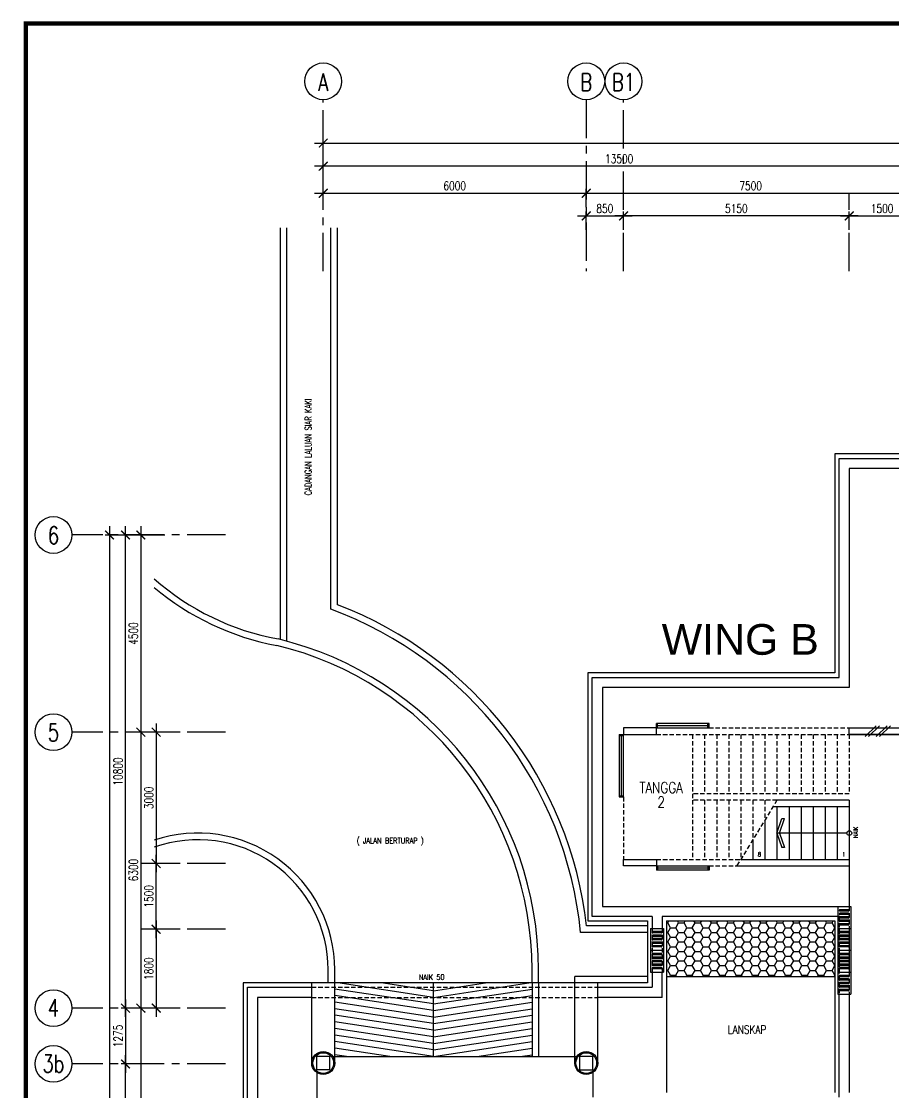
# Model space of a CAD drawing. Header units: millimetres. Extents: x 982 to 80582, y 687 to 58800.
# Drawn here: x 982 to 20877, y 32335 to 56787 of the extents above; entities that cross this region are included whole.
import ezdxf
from ezdxf.enums import TextEntityAlignment as Align

# ---------------------------------------------------------------- set-up
doc = ezdxf.new("R2010")
doc.units = ezdxf.units.MM
for name, pattern in [('CENTER', [2, 1.25, -0.25, 0.25, -0.25]), ('DASHED2', [0.375, 0.25, -0.125]), ('HIDDEN', [0.375, 0.25, -0.125])]:
    doc.linetypes.add(name, pattern=pattern)
for name, color, linetype in [('A-ARR', 4, 'Continuous'), ('A-BUBLE', 8, 'Continuous'), ('A-BUBLETEXT', 7, 'Continuous'), ('A-COLUMN', 3, 'Continuous'), ('A-DIM100', 4, 'Continuous'), ('A-DRAIN', 9, 'Continuous'), ('A-DROP', 8, 'Continuous'), ('A-FLR SYM', 13, 'Continuous'), ('A-HATCH', 8, 'Continuous'), ('A-HIDDEN', 8, 'HIDDEN'), ('A-JALAN', 11, 'Continuous'), ('A-NOTE', 2, 'Continuous'), ('A-PARTITION', 4, 'Continuous'), ('A-PTILE', 8, 'Continuous'), ('A-ROOMSYM', 3, 'Continuous'), ('A-STAIR', 2, 'Continuous'), ('A-STAIRH', 8, 'HIDDEN'), ('A-SUBTITLE', 2, 'Continuous'), ('A-SYM', 8, 'Continuous'), ('A-WALL', 1, 'Continuous'), ('A-WLH', 7, 'Continuous'), ('Grid', 8, 'CENTER')]:
    doc.layers.add(name, color=color, linetype=linetype)
doc.styles.add('ARIAL-TAJUK1', font='arial.ttf', dxfattribs={"width": 0.75, "height": 150})
doc.styles.add('ROMANS', font='romans.shx', dxfattribs={"width": 0.75, "height": 200})
doc.styles.add('style1', font='romans.shx', dxfattribs={"height": 750})
doc.styles.add('STYLE2', font='romans.shx', dxfattribs={"width": 0.75, "height": 1000})
doc.dimstyles.new('DIM 100', dxfattribs={"dimtxt": 200, "dimasz": 200, "dimexe": 100, "dimexo": 70, "dimgap": 70, "dimtad": 1, "dimtoh": 1, "dimdec": 0, "dimzin": 0, "dimdsep": 46, "dimtxsty": 'ROMANS', "dimblk": 'ARCHTICK', "dimcen": 0.09, "dimdle": 200, "dimclrd": 4, "dimclre": 4, "dimclrt": 2, "dimadec": 0, "dimazin": 0, "dimtfac": 1, "dimtdec": 0, "dimtmove": 1, "dimatfit": 3, "dimfxl": 1, "dimtzin": 0, "dimarcsym": 0})

# ---------------------------------------------------------------- blocks, each defined once
blk = doc.blocks.new('_ArchTick')
at = {"color": 0, "linetype": 'ByBlock', "const_width": 0.15}
blk.add_lwpolyline([(-0.5, -0.5), (0.5, 0.5)], dxfattribs=at)
blk = doc.blocks.new('*D65')
at = {"layer": 'A-DIM100', "color": 4, "lineweight": -2, "transparency": 16777216}
for p, q in [((7867, 53694), (7867, 54111)), ((63967, 53694), (63967, 54111)), ((7667, 54011), (64167, 54011))]:
    blk.add_line(p, q, dxfattribs=at)
at = {"layer": 'DEFPOINTS', "color": 0, "transparency": 16777216}
for p in [(63967, 54011), (7867, 53624), (63967, 53624)]:
    blk.add_point(p, dxfattribs=at)
at = {"layer": 'A-DIM100', "color": 4, "lineweight": -2, "transparency": 16777216, "xscale": 200, "yscale": 200, "zscale": 200, "rotation": 180}
blk.add_blockref('_ArchTick', (7867, 54011), dxfattribs=at)
at = {"layer": 'A-DIM100', "color": 4, "lineweight": -2, "transparency": 16777216, "xscale": 200, "yscale": 200, "zscale": 200}
blk.add_blockref('_ArchTick', (63967, 54011), dxfattribs=at)
at = {"layer": 'A-DIM100', "color": 2, "transparency": 16777216, "insert": (35917, 54181), "char_height": 200, "attachment_point": 5, "style": 'ROMANS'}
blk.add_mtext('56100', dxfattribs=at)
blk = doc.blocks.new('*D67')
at = {"layer": 'A-DIM100', "color": 4, "lineweight": -2, "transparency": 16777216}
for p, q in [((3356, 34063), (3356, 45263)), ((3902, 45063), (3256, 45063)), ((3902, 34263), (3256, 34263))]:
    blk.add_line(p, q, dxfattribs=at)
at = {"layer": 'DEFPOINTS', "color": 0, "transparency": 16777216}
for p in [(3356, 45063), (3972, 45063), (3972, 34263)]:
    blk.add_point(p, dxfattribs=at)
at = {"layer": 'A-DIM100', "color": 4, "lineweight": -2, "transparency": 16777216, "xscale": 200, "yscale": 200, "zscale": 200}
for p, rotation in [((3356, 45063), 90), ((3356, 34263), 270)]:
    blk.add_blockref('_ArchTick', p, dxfattribs=dict(at, rotation=rotation))
at = {"layer": 'A-DIM100', "color": 2, "transparency": 16777216, "insert": (3186, 39663), "char_height": 200, "attachment_point": 5, "rotation": 90, "style": 'ROMANS'}
blk.add_mtext('10800', dxfattribs=at)
blk = doc.blocks.new('*D68')
at = {"layer": 'A-DIM100', "color": 4, "lineweight": -2, "transparency": 16777216}
for p, q in [((3706, 45263), (3706, 40363)), ((4252, 45063), (3606, 45063)), ((4252, 40563), (3606, 40563))]:
    blk.add_line(p, q, dxfattribs=at)
at = {"layer": 'DEFPOINTS', "color": 0, "transparency": 16777216}
for p in [(4322, 45063), (3706, 40563), (4322, 40563)]:
    blk.add_point(p, dxfattribs=at)
at = {"layer": 'A-DIM100', "color": 4, "lineweight": -2, "transparency": 16777216, "xscale": 200, "yscale": 200, "zscale": 200}
for p, rotation in [((3706, 45063), 90), ((3706, 40563), 270)]:
    blk.add_blockref('_ArchTick', p, dxfattribs=dict(at, rotation=rotation))
at = {"layer": 'A-DIM100', "color": 2, "transparency": 16777216, "insert": (3536, 42813), "char_height": 200, "attachment_point": 5, "rotation": 90, "style": 'ROMANS'}
blk.add_mtext('4500', dxfattribs=at)
blk = doc.blocks.new('*D69')
at = {"layer": 'A-DIM100', "color": 4, "lineweight": -2, "transparency": 16777216}
for p, q in [((3706, 40763), (3706, 34063)), ((4252, 40563), (3606, 40563)), ((4252, 34263), (3606, 34263))]:
    blk.add_line(p, q, dxfattribs=at)
at = {"layer": 'DEFPOINTS', "color": 0, "transparency": 16777216}
for p in [(4322, 40563), (3706, 34263), (4322, 34263)]:
    blk.add_point(p, dxfattribs=at)
at = {"layer": 'A-DIM100', "color": 4, "lineweight": -2, "transparency": 16777216, "xscale": 200, "yscale": 200, "zscale": 200}
for p, rotation in [((3706, 40563), 90), ((3706, 34263), 270)]:
    blk.add_blockref('_ArchTick', p, dxfattribs=dict(at, rotation=rotation))
at = {"layer": 'A-DIM100', "color": 2, "transparency": 16777216, "insert": (3536, 37413), "char_height": 200, "attachment_point": 5, "rotation": 90, "style": 'ROMANS'}
blk.add_mtext('6300', dxfattribs=at)
blk = doc.blocks.new('*D70')
at = {"layer": 'A-DIM100', "color": 4, "lineweight": -2, "transparency": 16777216}
for p, q in [((4252, 34263), (3606, 34263)), ((3706, 34463), (3706, 25063)), ((4252, 25263), (3606, 25263))]:
    blk.add_line(p, q, dxfattribs=at)
at = {"layer": 'DEFPOINTS', "color": 0, "transparency": 16777216}
for p in [(4322, 34263), (3706, 25263), (4322, 25263)]:
    blk.add_point(p, dxfattribs=at)
at = {"layer": 'A-DIM100', "color": 4, "lineweight": -2, "transparency": 16777216, "xscale": 200, "yscale": 200, "zscale": 200}
for p, rotation in [((3706, 34263), 90), ((3706, 25263), 270)]:
    blk.add_blockref('_ArchTick', p, dxfattribs=dict(at, rotation=rotation))
at = {"layer": 'A-DIM100', "color": 2, "transparency": 16777216, "insert": (3536, 29763), "char_height": 200, "attachment_point": 5, "rotation": 90, "style": 'ROMANS'}
blk.add_mtext('9000', dxfattribs=at)
blk = doc.blocks.new('*D73')
at = {"layer": 'A-DIM100', "color": 4, "lineweight": -2, "transparency": 16777216}
for p, q in [((13667, 52865), (21567, 52865)), ((13867, 52548), (13867, 52965)), ((21367, 52548), (21367, 52965))]:
    blk.add_line(p, q, dxfattribs=at)
at = {"layer": 'DEFPOINTS', "color": 0, "transparency": 16777216}
for p in [(21367, 52865), (13867, 52478), (21367, 52478)]:
    blk.add_point(p, dxfattribs=at)
at = {"layer": 'A-DIM100', "color": 4, "lineweight": -2, "transparency": 16777216, "xscale": 200, "yscale": 200, "zscale": 200, "rotation": 180}
blk.add_blockref('_ArchTick', (13867, 52865), dxfattribs=at)
at = {"layer": 'A-DIM100', "color": 4, "lineweight": -2, "transparency": 16777216, "xscale": 200, "yscale": 200, "zscale": 200}
blk.add_blockref('_ArchTick', (21367, 52865), dxfattribs=at)
at = {"layer": 'A-DIM100', "color": 2, "transparency": 16777216, "insert": (17617, 53035), "char_height": 200, "attachment_point": 5, "style": 'ROMANS'}
blk.add_mtext('7500', dxfattribs=at)
blk = doc.blocks.new('*D74')
at = {"layer": 'A-DIM100', "color": 4, "lineweight": -2, "transparency": 16777216}
for p, q in [((7667, 52865), (14067, 52865)), ((7867, 52548), (7867, 52965)), ((13867, 52548), (13867, 52965))]:
    blk.add_line(p, q, dxfattribs=at)
at = {"layer": 'DEFPOINTS', "color": 0, "transparency": 16777216}
for p in [(13867, 52865), (7867, 52478), (13867, 52478)]:
    blk.add_point(p, dxfattribs=at)
at = {"layer": 'A-DIM100', "color": 4, "lineweight": -2, "transparency": 16777216, "xscale": 200, "yscale": 200, "zscale": 200, "rotation": 180}
blk.add_blockref('_ArchTick', (7867, 52865), dxfattribs=at)
at = {"layer": 'A-DIM100', "color": 4, "lineweight": -2, "transparency": 16777216, "xscale": 200, "yscale": 200, "zscale": 200}
blk.add_blockref('_ArchTick', (13867, 52865), dxfattribs=at)
at = {"layer": 'A-DIM100', "color": 2, "transparency": 16777216, "insert": (10867, 53035), "char_height": 200, "attachment_point": 5, "style": 'ROMANS'}
blk.add_mtext('6000', dxfattribs=at)
blk = doc.blocks.new('*D32')
at = {"layer": 'A-DIM100', "color": 4, "lineweight": -2, "transparency": 16777216}
for p, q in [((3902, 34263), (3256, 34263)), ((3356, 34463), (3356, 32788)), ((3902, 32988), (3256, 32988))]:
    blk.add_line(p, q, dxfattribs=at)
at = {"layer": 'DEFPOINTS', "color": 0, "transparency": 16777216}
for p in [(3972, 34263), (3356, 32988), (3972, 32988)]:
    blk.add_point(p, dxfattribs=at)
at = {"layer": 'A-DIM100', "color": 4, "lineweight": -2, "transparency": 16777216, "xscale": 200, "yscale": 200, "zscale": 200}
for p, rotation in [((3356, 34263), 90), ((3356, 32988), 270)]:
    blk.add_blockref('_ArchTick', p, dxfattribs=dict(at, rotation=rotation))
at = {"layer": 'A-DIM100', "color": 2, "transparency": 16777216, "insert": (3186, 33626), "char_height": 200, "attachment_point": 5, "rotation": 90, "style": 'ROMANS'}
blk.add_mtext('1275', dxfattribs=at)
blk = doc.blocks.new('*D33')
at = {"layer": 'A-DIM100', "color": 4, "lineweight": -2, "transparency": 16777216}
for p, q in [((3356, 26338), (3356, 33188)), ((3902, 32988), (3256, 32988)), ((3902, 26538), (3256, 26538))]:
    blk.add_line(p, q, dxfattribs=at)
at = {"layer": 'DEFPOINTS', "color": 0, "transparency": 16777216}
for p in [(3356, 32988), (3972, 32988), (3972, 26538)]:
    blk.add_point(p, dxfattribs=at)
at = {"layer": 'A-DIM100', "color": 4, "lineweight": -2, "transparency": 16777216, "xscale": 200, "yscale": 200, "zscale": 200}
for p, rotation in [((3356, 32988), 90), ((3356, 26538), 270)]:
    blk.add_blockref('_ArchTick', p, dxfattribs=dict(at, rotation=rotation))
at = {"layer": 'A-DIM100', "color": 2, "transparency": 16777216, "insert": (3186, 29763), "char_height": 200, "attachment_point": 5, "rotation": 90, "style": 'ROMANS'}
blk.add_mtext('6450', dxfattribs=at)
blk = doc.blocks.new('*D36')
at = {"layer": 'A-DIM100', "color": 4, "lineweight": -2, "transparency": 16777216}
for p, q in [((2990, 45263), (2990, 14263)), ((3536, 45063), (2890, 45063)), ((3536, 14463), (2890, 14463))]:
    blk.add_line(p, q, dxfattribs=at)
at = {"layer": 'DEFPOINTS', "color": 0, "transparency": 16777216}
for p in [(3606, 45063), (2990, 14463), (3606, 14463)]:
    blk.add_point(p, dxfattribs=at)
at = {"layer": 'A-DIM100', "color": 4, "lineweight": -2, "transparency": 16777216, "xscale": 200, "yscale": 200, "zscale": 200}
for p, rotation in [((2990, 45063), 90), ((2990, 14463), 270)]:
    blk.add_blockref('_ArchTick', p, dxfattribs=dict(at, rotation=rotation))
at = {"layer": 'A-DIM100', "color": 2, "transparency": 16777216, "insert": (2820, 29763), "char_height": 200, "attachment_point": 5, "rotation": 90, "style": 'ROMANS'}
blk.add_mtext('30600', dxfattribs=at)
blk = doc.blocks.new('*D37')
at = {"layer": 'A-DIM100', "color": 4, "lineweight": -2, "transparency": 16777216}
for p, q in [((19667, 52347), (21567, 52347)), ((19867, 52030), (19867, 52447)), ((21367, 52030), (21367, 52447))]:
    blk.add_line(p, q, dxfattribs=at)
at = {"layer": 'DEFPOINTS', "color": 0, "transparency": 16777216}
for p in [(21367, 52347), (19867, 51960), (21367, 51960)]:
    blk.add_point(p, dxfattribs=at)
at = {"layer": 'A-DIM100', "color": 4, "lineweight": -2, "transparency": 16777216, "xscale": 200, "yscale": 200, "zscale": 200, "rotation": 180}
blk.add_blockref('_ArchTick', (19867, 52347), dxfattribs=at)
at = {"layer": 'A-DIM100', "color": 4, "lineweight": -2, "transparency": 16777216, "xscale": 200, "yscale": 200, "zscale": 200}
blk.add_blockref('_ArchTick', (21367, 52347), dxfattribs=at)
at = {"layer": 'A-DIM100', "color": 2, "transparency": 16777216, "insert": (20617, 52517), "char_height": 200, "attachment_point": 5, "style": 'ROMANS'}
blk.add_mtext('1500', dxfattribs=at)
blk = doc.blocks.new('*D38')
at = {"layer": 'A-DIM100', "color": 4, "lineweight": -2, "transparency": 16777216}
for p, q in [((20067, 52347), (14517, 52347)), ((14717, 52030), (14717, 52447)), ((19867, 52030), (19867, 52447))]:
    blk.add_line(p, q, dxfattribs=at)
at = {"layer": 'DEFPOINTS', "color": 0, "transparency": 16777216}
for p in [(14717, 52347), (14717, 51960), (19867, 51960)]:
    blk.add_point(p, dxfattribs=at)
at = {"layer": 'A-DIM100', "color": 4, "lineweight": -2, "transparency": 16777216, "xscale": 200, "yscale": 200, "zscale": 200, "rotation": 180}
blk.add_blockref('_ArchTick', (14717, 52347), dxfattribs=at)
at = {"layer": 'A-DIM100', "color": 4, "lineweight": -2, "transparency": 16777216, "xscale": 200, "yscale": 200, "zscale": 200}
blk.add_blockref('_ArchTick', (19867, 52347), dxfattribs=at)
at = {"layer": 'A-DIM100', "color": 2, "transparency": 16777216, "insert": (17292, 52517), "char_height": 200, "attachment_point": 5, "style": 'ROMANS'}
blk.add_mtext('5150', dxfattribs=at)
blk = doc.blocks.new('*D39')
at = {"layer": 'A-DIM100', "color": 4, "lineweight": -2, "transparency": 16777216}
for p, q in [((13667, 52347), (14917, 52347)), ((13867, 52030), (13867, 52447)), ((14717, 52030), (14717, 52447))]:
    blk.add_line(p, q, dxfattribs=at)
at = {"layer": 'DEFPOINTS', "color": 0, "transparency": 16777216}
for p in [(14717, 52347), (13867, 51960), (14717, 51960)]:
    blk.add_point(p, dxfattribs=at)
at = {"layer": 'A-DIM100', "color": 4, "lineweight": -2, "transparency": 16777216, "xscale": 200, "yscale": 200, "zscale": 200, "rotation": 180}
blk.add_blockref('_ArchTick', (13867, 52347), dxfattribs=at)
at = {"layer": 'A-DIM100', "color": 4, "lineweight": -2, "transparency": 16777216, "xscale": 200, "yscale": 200, "zscale": 200}
blk.add_blockref('_ArchTick', (14717, 52347), dxfattribs=at)
at = {"layer": 'A-DIM100', "color": 2, "transparency": 16777216, "insert": (14292, 52517), "char_height": 200, "attachment_point": 5, "style": 'ROMANS'}
blk.add_mtext('850', dxfattribs=at)
blk = doc.blocks.new('*D40')
at = {"layer": 'A-DIM100', "color": 4, "lineweight": -2, "transparency": 16777216}
for p, q in [((4056, 40763), (4056, 37363)), ((4602, 40563), (3956, 40563)), ((4602, 37563), (3956, 37563))]:
    blk.add_line(p, q, dxfattribs=at)
at = {"layer": 'DEFPOINTS', "color": 0, "transparency": 16777216}
for p in [(4672, 40563), (4056, 37563), (4672, 37563)]:
    blk.add_point(p, dxfattribs=at)
at = {"layer": 'A-DIM100', "color": 4, "lineweight": -2, "transparency": 16777216, "xscale": 200, "yscale": 200, "zscale": 200}
for p, rotation in [((4056, 40563), 90), ((4056, 37563), 270)]:
    blk.add_blockref('_ArchTick', p, dxfattribs=dict(at, rotation=rotation))
at = {"layer": 'A-DIM100', "color": 2, "transparency": 16777216, "insert": (3886, 39063), "char_height": 200, "attachment_point": 5, "rotation": 90, "style": 'ROMANS'}
blk.add_mtext('3000', dxfattribs=at)
blk = doc.blocks.new('*D41')
at = {"layer": 'A-DIM100', "color": 4, "lineweight": -2, "transparency": 16777216}
for p, q in [((4056, 35863), (4056, 37763)), ((4602, 37563), (3956, 37563)), ((4602, 36063), (3956, 36063))]:
    blk.add_line(p, q, dxfattribs=at)
at = {"layer": 'DEFPOINTS', "color": 0, "transparency": 16777216}
for p in [(4056, 37563), (4672, 37563), (4672, 36063)]:
    blk.add_point(p, dxfattribs=at)
at = {"layer": 'A-DIM100', "color": 4, "lineweight": -2, "transparency": 16777216, "xscale": 200, "yscale": 200, "zscale": 200}
for p, rotation in [((4056, 37563), 90), ((4056, 36063), 270)]:
    blk.add_blockref('_ArchTick', p, dxfattribs=dict(at, rotation=rotation))
at = {"layer": 'A-DIM100', "color": 2, "transparency": 16777216, "insert": (3886, 36813), "char_height": 200, "attachment_point": 5, "rotation": 90, "style": 'ROMANS'}
blk.add_mtext('1500', dxfattribs=at)
blk = doc.blocks.new('*D42')
at = {"layer": 'A-DIM100', "color": 4, "lineweight": -2, "transparency": 16777216}
for p, q in [((4056, 36263), (4056, 34063)), ((4602, 36063), (3956, 36063)), ((4602, 34263), (3956, 34263))]:
    blk.add_line(p, q, dxfattribs=at)
at = {"layer": 'DEFPOINTS', "color": 0, "transparency": 16777216}
for p in [(4672, 36063), (4056, 34263), (4672, 34263)]:
    blk.add_point(p, dxfattribs=at)
at = {"layer": 'A-DIM100', "color": 4, "lineweight": -2, "transparency": 16777216, "xscale": 200, "yscale": 200, "zscale": 200}
for p, rotation in [((4056, 36063), 90), ((4056, 34263), 270)]:
    blk.add_blockref('_ArchTick', p, dxfattribs=dict(at, rotation=rotation))
at = {"layer": 'A-DIM100', "color": 2, "transparency": 16777216, "insert": (3886, 35163), "char_height": 200, "attachment_point": 5, "rotation": 90, "style": 'ROMANS'}
blk.add_mtext('1800', dxfattribs=at)
blk = doc.blocks.new('*D46')
at = {"layer": 'A-DIM100', "color": 4, "lineweight": -2, "transparency": 16777216}
for p, q in [((7867, 53166), (7867, 53583)), ((21367, 53166), (21367, 53583)), ((21567, 53483), (7667, 53483))]:
    blk.add_line(p, q, dxfattribs=at)
at = {"layer": 'DEFPOINTS', "color": 0, "transparency": 16777216}
for p in [(7867, 53483), (7867, 53096), (21367, 53096)]:
    blk.add_point(p, dxfattribs=at)
at = {"layer": 'A-DIM100', "color": 4, "lineweight": -2, "transparency": 16777216, "xscale": 200, "yscale": 200, "zscale": 200, "rotation": 180}
blk.add_blockref('_ArchTick', (7867, 53483), dxfattribs=at)
at = {"layer": 'A-DIM100', "color": 4, "lineweight": -2, "transparency": 16777216, "xscale": 200, "yscale": 200, "zscale": 200}
blk.add_blockref('_ArchTick', (21367, 53483), dxfattribs=at)
at = {"layer": 'A-DIM100', "color": 2, "transparency": 16777216, "insert": (14617, 53653), "char_height": 200, "attachment_point": 5, "style": 'ROMANS'}
blk.add_mtext('13500', dxfattribs=at)
blk = doc.blocks.new('A$C52B244CD')
at = {"layer": 'A-WLH', "color": 8}
for p, q in [((0, 0), (250, 250)), ((75, 0), (325, 250)), ((250, 0), (500, 250)), ((325, 0), (575, 250))]:
    blk.add_line(p, q, dxfattribs=at)

msp = doc.modelspace()

# ---------------------------------------------------------------- hatches: boundary and pattern name
at = {"layer": 'A-HATCH'}
h = msp.add_hatch(dxfattribs=at)
h.set_pattern_fill('HONEY', color=8, scale=1000)
h.set_pattern_definition([(0, (3598.94, -197620.7), (187.5, 108.253175), [125, -250]), (120, (3598.94, -197620.7), (-187.5, 108.253176), [125, -250]), (60, (3598.94, -197620.7), (4e-07, 216.50635), [-250, 125])])
h.paths.add_polyline_path([(19537.1, 36253.1), (15697.1, 36253.1), (15697.1, 36083.1), (19537.1, 36083.1)])
h.paths.add_polyline_path([(19537.1, 36083.1), (15697.1, 36083.1), (15697.1, 34988.1), (19537.1, 34988.1)])

# ---------------------------------------------------------------- linework, layer by layer
at = {"color": 8}
for p, q in [((16667.1, 40758.1), (15467.1, 40758.1)), ((15467.1, 40658.1), (15467.1, 40758.1)), ((15467.1, 40658.1), (16667.1, 40658.1)), ((15492.1, 40658.1), (15492.1, 40758.1)), ((16642.1, 40708.1), (15492.1, 40708.1)), ((16642.1, 40658.1), (16642.1, 40758.1)), ((16667.1, 40708.1), (16667.1, 40758.1)), ((16667.1, 40658.1), (16667.1, 40708.1)), ((14617.1, 40508.1), (14617.1, 39083.1)), ((14617.1, 40508.1), (14717.1, 40508.1)), ((14617.1, 40483.1), (14717.1, 40483.1)), ((14667.1, 39108.1), (14667.1, 40483.1)), ((14717.1, 39083.1), (14717.1, 40508.1)), ((14617.1, 39108.1), (14717.1, 39108.1)), ((14617.1, 39083.1), (14667.1, 39083.1)), ((14667.1, 39083.1), (14717.1, 39083.1)), ((15467.1, 37508.1), (16667.1, 37508.1)), ((15467.1, 37508.1), (15467.1, 37408.1)), ((15492.1, 37508.1), (15492.1, 37408.1)), ((16642.1, 37458.1), (15492.1, 37458.1)), ((16642.1, 37508.1), (16642.1, 37408.1)), ((16667.1, 37508.1), (16667.1, 37458.1)), ((16667.1, 37458.1), (16667.1, 37408.1)), ((16667.1, 37408.1), (15467.1, 37408.1)), ((19602.1, 36583.1), (19902.1, 36583.1)), ((15332.1, 36083.1), (15632.1, 36083.1)), ((19602.1, 36083.1), (19902.1, 36083.1)), ((15332.1, 35583.1), (15632.1, 35583.1)), ((19602.1, 35583.1), (19902.1, 35583.1)), ((15332.1, 35083.1), (15632.1, 35083.1)), ((19602.1, 35083.1), (19902.1, 35083.1)), ((7604.9, 33008.1), (7604.9, 34838.1)), ((8129.2, 33008.1), (8129.2, 34838.1)), ((12629.2, 34838.1), (12629.2, 33158.1)), ((12779.2, 34838.1), (12779.2, 33158.1)), ((13604.9, 33008.1), (13604.9, 34838.1)), ((14129.2, 33008.1), (14129.2, 34838.1)), ((19602.1, 34583.1), (19902.1, 34583.1))]:
    msp.add_line(p, q, dxfattribs=at)
at = {"color": 7}
for points in [[(1032.4, 56737.3, 100, 100, 0), (80532.4, 56737.3, 100, 100, 0)], [(1083, 56737.3, 100, 100, 0), (1083, 737.3, 100, 100, 0)]]:
    msp.add_lwpolyline(points, format="xyseb", dxfattribs=at)
at = {"layer": 'A-ARR', "color": 8}
msp.add_line((19867.1, 40508.1), (21217.1, 40508.1), dxfattribs=at)
at = {"layer": 'A-BUBLE'}
for centre in [(7867.1, 55419.6), (13867.1, 55419.6), (14717.1, 55419.6), (1712.4, 45063.4), (1712.4, 40563.4), (1712.4, 34263.4), (1712.4, 32988.4)]:
    msp.add_circle(centre, 420, dxfattribs=at)
at = {"layer": 'A-COLUMN', "color": 8}
for points in [[(15467.1, 40658.1), (14717.1, 40658.1), (14717.1, 40508.1), (15467.1, 40508.1)], [(15467.1, 37508.1), (14717.1, 37508.1), (14717.1, 37658.1), (15467.1, 37658.1)], [(7714.1, 32860.7), (8014.1, 32860.7), (8014.1, 33160.7), (7714.1, 33160.7)], [(13714.6, 32857.5), (14014.6, 32857.5), (14014.6, 33157.5), (13714.6, 33157.5)]]:
    msp.add_lwpolyline(points, close=True, dxfattribs=at)
at = {"layer": 'A-DRAIN', "color": 8, "linetype": 'Continuous', "ltscale": 1000}
for p, q in [((45697.1, 46913.1), (19537.1, 46913.1)), ((19537.1, 46913.1), (19537.1, 41913.1)), ((19637.1, 41813.1), (19637.1, 46813.1)), ((19637.1, 46813.1), (39892.1, 46813.1)), ((45367.1, 46583.1), (19867.1, 46583.1)), ((19867.1, 46583.1), (19867.1, 41583.1)), ((19537.1, 41913.1), (13904.9, 41913.1)), ((13904.9, 41913.1), (13904.9, 36253.1)), ((14004.9, 36353.1), (14004.9, 41813.1)), ((14004.9, 41813.1), (19637.1, 41813.1)), ((19867.1, 41583.1), (14234.9, 41583.1)), ((14234.9, 41583.1), (14234.9, 36583.1)), ((14234.9, 36583.1), (19867.1, 36583.1)), ((19602.1, 36583.1), (19602.1, 34583.1)), ((19902.1, 36583.1), (19902.1, 34583.1)), ((13904.9, 36253.1), (15267.1, 36253.1)), ((15367.1, 36353.1), (14004.9, 36353.1)), ((15267.1, 36253.1), (15267.1, 34838.1)), ((15367.1, 36353.1), (15367.1, 36083.1)), ((19637.1, 36353.1), (15597.1, 36353.1)), ((15597.1, 36353.1), (15597.1, 36083.1)), ((15697.1, 36253.1), (19537.1, 36253.1)), ((15697.1, 36253.1), (15697.1, 32333.1)), ((19537.1, 36253.1), (19537.1, 32333.1)), ((15332.1, 36083.1), (15332.1, 35083.1)), ((15632.1, 36083.1), (15632.1, 35083.1)), ((15367.1, 35083.1), (15367.1, 34738.1)), ((15597.1, 34508.1), (15597.1, 35083.1)), ((15697.1, 34988.1), (19537.1, 34988.1)), ((15267.1, 34838.1), (6037.1, 34838.1)), ((6037.1, 34838.1), (6037.1, 24728.1)), ((6137.1, 24828.1), (6137.1, 34738.1)), ((6137.1, 34738.1), (7604.9, 34738.1)), ((14129.2, 34738.1), (15367.1, 34738.1)), ((7604.9, 34508.1), (6367.1, 34508.1)), ((6367.1, 34508.1), (6367.1, 25058.1)), ((15597.1, 34508.1), (14129.2, 34508.1)), ((19637.1, 32233.1), (19637.1, 34583.1)), ((19867.1, 34583.1), (19867.1, 32333.1))]:
    msp.add_line(p, q, dxfattribs=at)
at = {"layer": 'A-DROP', "color": 8}
for p, q in [((19867.1, 37658.1), (19867.1, 36583.1)), ((8082, 33158.1), (13652.1, 33158.1)), ((8082, 33158.1), (13652.1, 33158.1)), ((7717.1, 32793.1), (7717.1, 26773.1)), ((14017.1, 32793.1), (14017.1, 32233.1))]:
    msp.add_line(p, q, dxfattribs=at)
at = {"layer": 'A-HIDDEN', "color": 8, "linetype": 'HIDDEN', "ltscale": 1000}
msp.add_lwpolyline([(15467.1, 40658.1), (16292.1, 40658.1)], dxfattribs=at)
at = {"layer": 'A-JALAN', "color": 8}
for p, q in [((6889.2, 42677.2), (6889.2, 52071.5)), ((7039.2, 42638.2), (7039.2, 52071.5)), ((8039.2, 43368), (8039.2, 52071.5)), ((8189.2, 43472), (8189.2, 52071.5)), ((15267.1, 35988.1), (13737.9, 35988.1)), ((15267.1, 36138.1), (13873, 36138.1)), ((7979.2, 34838.1), (7979.2, 35138.1)), ((8129.2, 34838.1), (8129.2, 35138.1)), ((12629.2, 34838.1), (12629.2, 35138.1)), ((12629.2, 34838.1), (12629.2, 35138.1)), ((12779.2, 34838.1), (12779.2, 35138.1)), ((12779.2, 34838.1), (12779.2, 35138.1)), ((15267.1, 34988.1), (13604.9, 34988.1)), ((13604.9, 34838.1), (13604.9, 34988.1))]:
    msp.add_line(p, q, dxfattribs=at)
for centre, radius, start, end in [((7889.2, 48444.7), 5850, 228.48675, 259.63568), ((7889.2, 48444.7), 6000, 229.74254, 259.59473), ((5009.2, 35138.1), 8770, 5.56192, 69.78791), ((5009.2, 35138.1), 8920, 6.43683, 69.11444), ((5009.2, 35138.1), 7770, 0, 76.39625), ((5009.2, 35138.1), 7620, 0, 76.36471), ((5009.2, 35138.1), 3120, 0, 108.64236), ((5009.2, 35138.1), 2970, 0, 109.62146)]:
    msp.add_arc(centre, radius, start, end, dxfattribs=at)
at = {"layer": 'A-NOTE', "color": 8, "linetype": 'Continuous', "ltscale": 500}
for p, q in [((18215.7, 38258.1), (18328.5, 38589.1)), ((18273.4, 38258.1), (18386.1, 38589.1)), ((18328.5, 38589.1), (18386.1, 38589.1)), ((18215.7, 38258.1), (18328.5, 37927.1)), ((19812.1, 38258.1), (18215.7, 38258.1)), ((18273.4, 38258.1), (18386.1, 37927.1)), ((18386.1, 37927.1), (18328.5, 37927.1))]:
    msp.add_line(p, q, dxfattribs=at)
msp.add_circle((19867.1, 38258.1), 55, dxfattribs=at)
at = {"layer": 'A-PARTITION', "color": 8}
for centre, radius in [((7867.1, 33008.1), 262.1), ((13867.1, 33008.1), 262.1), ((7867.1, 33008.1), 237.1), ((13867.1, 33008.1), 237.1)]:
    msp.add_circle(centre, radius, dxfattribs=at)
at = {"layer": 'A-PTILE', "color": 8}
for p, q in [((19852.1, 36508.1), (19652.1, 36508.1)), ((19852.1, 36478.1), (19652.1, 36478.1)), ((19852.1, 36428.1), (19652.1, 36428.1)), ((19852.1, 36398.1), (19652.1, 36398.1)), ((19852.1, 36348.1), (19652.1, 36348.1)), ((19852.1, 36318.1), (19652.1, 36318.1)), ((19852.1, 36268.1), (19652.1, 36268.1)), ((19852.1, 36238.1), (19652.1, 36238.1)), ((15582.1, 36008.1), (15382.1, 36008.1)), ((15582.1, 35978.1), (15382.1, 35978.1)), ((19852.1, 36188.1), (19652.1, 36188.1)), ((19852.1, 36158.1), (19652.1, 36158.1)), ((19852.1, 36008.1), (19652.1, 36008.1)), ((19852.1, 35978.1), (19652.1, 35978.1)), ((15582.1, 35928.1), (15382.1, 35928.1)), ((15582.1, 35898.1), (15382.1, 35898.1)), ((15582.1, 35848.1), (15382.1, 35848.1)), ((15582.1, 35818.1), (15382.1, 35818.1)), ((15582.1, 35768.1), (15382.1, 35768.1)), ((15582.1, 35738.1), (15382.1, 35738.1)), ((19852.1, 35928.1), (19652.1, 35928.1)), ((19852.1, 35898.1), (19652.1, 35898.1)), ((19852.1, 35848.1), (19652.1, 35848.1)), ((19852.1, 35818.1), (19652.1, 35818.1)), ((19852.1, 35768.1), (19652.1, 35768.1)), ((19852.1, 35738.1), (19652.1, 35738.1)), ((15582.1, 35688.1), (15382.1, 35688.1)), ((15582.1, 35658.1), (15382.1, 35658.1)), ((15582.1, 35508.1), (15382.1, 35508.1)), ((15582.1, 35478.1), (15382.1, 35478.1)), ((19852.1, 35688.1), (19652.1, 35688.1)), ((19852.1, 35658.1), (19652.1, 35658.1)), ((19852.1, 35508.1), (19652.1, 35508.1)), ((19852.1, 35478.1), (19652.1, 35478.1)), ((15582.1, 35428.1), (15382.1, 35428.1)), ((15582.1, 35398.1), (15382.1, 35398.1)), ((15582.1, 35348.1), (15382.1, 35348.1)), ((15582.1, 35318.1), (15382.1, 35318.1)), ((15582.1, 35268.1), (15382.1, 35268.1)), ((15582.1, 35238.1), (15382.1, 35238.1)), ((19852.1, 35428.1), (19652.1, 35428.1)), ((19852.1, 35398.1), (19652.1, 35398.1)), ((19852.1, 35348.1), (19652.1, 35348.1)), ((19852.1, 35318.1), (19652.1, 35318.1)), ((19852.1, 35268.1), (19652.1, 35268.1)), ((19852.1, 35238.1), (19652.1, 35238.1)), ((15582.1, 35188.1), (15382.1, 35188.1)), ((15582.1, 35158.1), (15382.1, 35158.1)), ((19852.1, 35188.1), (19652.1, 35188.1)), ((19852.1, 35158.1), (19652.1, 35158.1)), ((19852.1, 35008.1), (19652.1, 35008.1)), ((19852.1, 34978.1), (19652.1, 34978.1)), ((10379.2, 34508.1), (8200.5, 34838.1)), ((10379.2, 34658.1), (9190.8, 34838.1)), ((10379.2, 33158.1), (10379.2, 34838.1)), ((10379.2, 34508.1), (12557.9, 34838.1)), ((10379.2, 34658.1), (11567.6, 34838.1)), ((19852.1, 34928.1), (19652.1, 34928.1)), ((19852.1, 34898.1), (19652.1, 34898.1)), ((19852.1, 34848.1), (19652.1, 34848.1)), ((19852.1, 34818.1), (19652.1, 34818.1)), ((19852.1, 34768.1), (19652.1, 34768.1)), ((19852.1, 34738.1), (19652.1, 34738.1)), ((10379.2, 34358.1), (8129.2, 34698.9)), ((10379.2, 34208.1), (8129.2, 34548.9)), ((10379.2, 34358.1), (12629.2, 34698.9)), ((10379.2, 34208.1), (12629.2, 34548.9)), ((19852.1, 34688.1), (19652.1, 34688.1)), ((19852.1, 34658.1), (19652.1, 34658.1)), ((10379.2, 34058.1), (8129.2, 34398.9)), ((10379.2, 33908.1), (8129.2, 34248.9)), ((10379.2, 34058.1), (12629.2, 34398.9)), ((10379.2, 33908.1), (12629.2, 34248.9)), ((10379.2, 33758.1), (8129.2, 34098.9)), ((10379.2, 33758.1), (12629.2, 34098.9)), ((10379.2, 33608.1), (8129.2, 33948.9)), ((10379.2, 33458.1), (8129.2, 33798.9)), ((10379.2, 33608.1), (12629.2, 33948.9)), ((10379.2, 33458.1), (12629.2, 33798.9)), ((10379.2, 33308.1), (8129.2, 33648.9)), ((10379.2, 33308.1), (12629.2, 33648.9)), ((10379.2, 33158.1), (8129.2, 33498.9)), ((9388.9, 33158.1), (8129.2, 33348.9)), ((10379.2, 33158.1), (12629.2, 33498.9)), ((11369.5, 33158.1), (12629.2, 33348.9)), ((8398.5, 33158.1), (8129.2, 33198.9)), ((12359.8, 33158.1), (12629.2, 33198.9))]:
    msp.add_line(p, q, dxfattribs=at)
for centre, start, end in [((19652.1, 36493.1), 90, 270), ((19852.1, 36493.1), 270, 90), ((19652.1, 36413.1), 90, 270), ((19652.1, 36333.1), 90, 270), ((19652.1, 36253.1), 90, 270), ((19852.1, 36413.1), 270, 90), ((19852.1, 36333.1), 270, 90), ((19852.1, 36253.1), 270, 90), ((15382.1, 35993.1), 90, 270), ((15582.1, 35993.1), 270, 90), ((19652.1, 36173.1), 90, 270), ((19652.1, 35993.1), 90, 270), ((19852.1, 36173.1), 270, 90), ((19852.1, 35993.1), 270, 90), ((15382.1, 35913.1), 90, 270), ((15382.1, 35833.1), 90, 270), ((15382.1, 35753.1), 90, 270), ((15582.1, 35913.1), 270, 90), ((15582.1, 35833.1), 270, 90), ((15582.1, 35753.1), 270, 90), ((19652.1, 35913.1), 90, 270), ((19652.1, 35833.1), 90, 270), ((19652.1, 35753.1), 90, 270), ((19852.1, 35913.1), 270, 90), ((19852.1, 35833.1), 270, 90), ((19852.1, 35753.1), 270, 90), ((15382.1, 35673.1), 90, 270), ((15382.1, 35493.1), 90, 270), ((15582.1, 35673.1), 270, 90), ((15582.1, 35493.1), 270, 90), ((19652.1, 35673.1), 90, 270), ((19652.1, 35493.1), 90, 270), ((19852.1, 35673.1), 270, 90), ((19852.1, 35493.1), 270, 90), ((15382.1, 35413.1), 90, 270), ((15382.1, 35333.1), 90, 270), ((15382.1, 35253.1), 90, 270), ((15582.1, 35413.1), 270, 90), ((15582.1, 35333.1), 270, 90), ((15582.1, 35253.1), 270, 90), ((19652.1, 35413.1), 90, 270), ((19652.1, 35333.1), 90, 270), ((19652.1, 35253.1), 90, 270), ((19852.1, 35413.1), 270, 90), ((19852.1, 35333.1), 270, 90), ((19852.1, 35253.1), 270, 90), ((15382.1, 35173.1), 90, 270), ((15582.1, 35173.1), 270, 90), ((19652.1, 35173.1), 90, 270), ((19652.1, 34993.1), 90, 270), ((19852.1, 35173.1), 270, 90), ((19852.1, 34993.1), 270, 90), ((19652.1, 34913.1), 90, 270), ((19652.1, 34833.1), 90, 270), ((19652.1, 34753.1), 90, 270), ((19852.1, 34913.1), 270, 90), ((19852.1, 34833.1), 270, 90), ((19852.1, 34753.1), 270, 90), ((19652.1, 34673.1), 90, 270), ((19852.1, 34673.1), 270, 90)]:
    msp.add_arc(centre, 15, start, end, dxfattribs=at)
at = {"layer": 'A-STAIR', "color": 8}
for p, q in [((19867.1, 39008.1), (18217.1, 39008.1)), ((19867.1, 39008.1), (19867.1, 37658.1)), ((19867.1, 38858.1), (18125.4, 38858.1)), ((18217.1, 38858.1), (18217.1, 37658.1)), ((18492.1, 38858.1), (18492.1, 37658.1)), ((18767.1, 38858.1), (18767.1, 37658.1)), ((19042.1, 38858.1), (19042.1, 37658.1)), ((19317.1, 38858.1), (19317.1, 37658.1)), ((19592.1, 38858.1), (19592.1, 37658.1)), ((17942.1, 38558.1), (17942.1, 37658.1)), ((17667.1, 38108.1), (17667.1, 37658.1)), ((17392.1, 37658.1), (19867.1, 37658.1)), ((17300.4, 37508.1), (19867.1, 37508.1))]:
    msp.add_line(p, q, dxfattribs=at)
at = {"layer": 'A-STAIRH', "color": 8, "linetype": 'DASHED2', "ltscale": 400}
for p, q in [((15467.1, 40658.1), (19867.1, 40658.1)), ((15467.1, 40508.1), (19867.1, 40508.1)), ((15467.1, 40508.1), (19867.1, 40508.1)), ((16292.1, 40508.1), (16292.1, 37658.1)), ((16567.1, 40508.1), (16567.1, 39158.1)), ((16842.1, 40508.1), (16842.1, 39158.1)), ((17117.1, 40508.1), (17117.1, 39158.1)), ((17392.1, 40508.1), (17392.1, 39158.1)), ((17667.1, 40508.1), (17667.1, 39158.1)), ((17942.1, 40508.1), (17942.1, 39158.1)), ((18217.1, 40508.1), (18217.1, 39158.1)), ((18492.1, 40508.1), (18492.1, 39158.1)), ((18767.1, 40508.1), (18767.1, 39158.1)), ((19042.1, 40508.1), (19042.1, 39158.1)), ((19317.1, 40508.1), (19317.1, 39158.1)), ((19592.1, 40508.1), (19592.1, 39158.1)), ((19867.1, 40508.1), (19867.1, 39158.1)), ((19867.1, 39158.1), (16292.1, 39158.1)), ((14717.1, 39083.1), (14717.1, 37658.1)), ((18217.1, 39008.1), (16292.1, 39008.1)), ((16567.1, 39008.1), (16567.1, 37658.1)), ((16842.1, 39008.1), (16842.1, 37658.1)), ((17117.1, 39008.1), (17117.1, 37658.1)), ((18217.1, 39008.1), (17300.4, 37508.1)), ((17392.1, 39008.1), (17392.1, 37658.1)), ((17667.1, 39008.1), (17667.1, 38108.1)), ((17942.1, 39008.1), (17942.1, 38558.1)), ((15467.1, 37658.1), (17392.1, 37658.1)), ((15467.1, 37508.1), (17300.4, 37508.1)), ((19867.1, 36583.1), (19867.1, 34583.1)), ((19637.1, 36353.1), (19637.1, 34583.1)), ((15367.1, 36083.1), (15367.1, 35083.1)), ((15597.1, 36083.1), (15597.1, 35083.1)), ((19637.1, 36083.1), (19637.1, 35083.1)), ((19867.1, 36083.1), (19867.1, 35083.1)), ((7604.9, 34738.1), (14129.2, 34738.1)), ((7604.9, 34508.1), (14129.2, 34508.1))]:
    msp.add_line(p, q, dxfattribs=at)
at = {"layer": 'A-WALL', "color": 8}
for p, q in [((19867.1, 40658.1), (21217.1, 40658.1)), ((19867.1, 40508.1), (19867.1, 40658.1)), ((21217.1, 40508.1), (19867.1, 40508.1))]:
    msp.add_line(p, q, dxfattribs=at)
at = {"layer": 'Grid', "ltscale": 700}
for p, q in [((7867.1, 51083.5), (7867.1, 54999.6)), ((13867.1, 54999.6), (13867.1, 51083.5)), ((14717.1, 51083.5), (14717.1, 54999.6)), ((19867.1, 51083.5), (19867.1, 52865.5)), ((5635.4, 45063.4), (2132.4, 45063.4)), ((5635.4, 40563.4), (2132.4, 40563.4)), ((5635.4, 37563.4), (3706.5, 37563.4)), ((5635.4, 36063.4), (3706.5, 36063.4)), ((5635.4, 34263.4), (2132.4, 34263.4)), ((5635.4, 32988.4), (2132.4, 32988.4))]:
    msp.add_line(p, q, dxfattribs=at)

# ---------------------------------------------------------------- block references
at = {"layer": 'A-WLH', "color": 8}
msp.add_blockref('A$C52B244CD', (20232.1, 40459.9), dxfattribs=at)

# ---------------------------------------------------------------- texts
at = {"layer": 'A-BUBLETEXT', "color": 3, "style": 'STYLE2', "width": 0.75}
for s, p in [('A', (7867.1, 55199.4)), ('B', (13867.1, 55199.4)), ('B1', (14717.1, 55199.4)), ('6', (1712.4, 44854.4)), ('5', (1712.4, 40354.4)), ('4', (1712.4, 34069.4)), ('3b', (1712.4, 32794.4))]:
    msp.add_text(s, height=400, dxfattribs=at).set_placement(p, align=Align.CENTER)
at = {"layer": 'A-DROP', "color": 8, "style": 'ROMANS', "width": 0.75}
msp.add_text('NAIK 50', height=125, dxfattribs=at).set_placement((10342.4, 34907.2), align=Align.CENTER)
at = {"layer": 'A-FLR SYM', "color": 2, "style": 'ROMANS', "width": 0.75}
msp.add_text('CADANGAN LALUAN SIAR KAKI', height=150, rotation=90, dxfattribs=at).set_placement((7599.8, 45968.3))
at = {"layer": 'A-FLR SYM', "color": 8, "style": 'ROMANS', "width": 0.75}
msp.add_text('( JALAN BERTURAP )', height=131.25, dxfattribs=at).set_placement((8632.1, 38020.4))
at = {"layer": 'A-NOTE', "color": 8, "linetype": 'Continuous', "ltscale": 500, "style": 'ROMANS', "width": 0.75}
msp.add_text('NAIK', height=100, rotation=90, dxfattribs=at).set_placement((20063.1, 38144.2))
at = {"layer": 'A-ROOMSYM', "color": 8, "style": 'style1', "width": 0.8}
for s, height, p in [('TANGGA', 250, (15575.7, 39172)), ('2', 250, (15575.7, 38840.6)), ('LANSKAP', 187.5, (17535.5, 33678.1))]:
    msp.add_text(s, height=height, dxfattribs=at).set_placement(p, align=Align.CENTER)
at = {"layer": 'A-SUBTITLE', "style": 'ARIAL-TAJUK1'}
msp.add_text('WING B', height=700, dxfattribs=at).set_placement((15587.8, 42329.2))
at = {"layer": 'A-SYM', "color": 8, "linetype": 'HIDDEN', "ltscale": 500, "style": 'ROMANS', "width": 0.75}
for s, p in [('8', (17779.4, 37723.4)), ('1', (19704.4, 37723.4))]:
    msp.add_text(s, height=100, dxfattribs=at).set_placement(p)

# ---------------------------------------------------------------- dimensions: what is measured, and where the dimension line sits
at = {"layer": 'A-DIM100'}
for base, p1, p2, picture, middle in [((63967.1, 54011.4), (7867.1, 53624.3), (63967.1, 53624.3), '*D65', (35917.1, 54181.4)), ((13867.1, 52865.5), (7867.1, 52478.4), (13867.1, 52478.4), '*D74', (10867.1, 53035.5)), ((21367.1, 52865.5), (13867.1, 52478.4), (21367.1, 52478.4), '*D73', (17617.1, 53035.5)), ((14717.1, 52347.2), (13867.1, 51960.1), (14717.1, 51960.1), '*D39', (14292.1, 52517.2)), ((21367.1, 52347.2), (19867.1, 51960.1), (21367.1, 51960.1), '*D37', (20617.1, 52517.2))]:
    dim = msp.add_linear_dim(base=base, p1=p1, p2=p2, dimstyle='DIM 100', dxfattribs=at)
    dim.commit()
    dim.dimension.update_dxf_attribs({"geometry": picture, "text_midpoint": middle})
for base, p1, p2, angle, picture, middle in [((7867.1, 53482.6), (21367.1, 53095.6), (7867.1, 53095.6), 180, '*D46', (14617.1, 53652.6)), ((14717.1, 52347.2), (19867.1, 51960.1), (14717.1, 51960.1), 180, '*D38', (17292.1, 52517.2)), ((2990.3, 14463.4), (3606, 45063.4), (3606, 14463.4), 90, '*D36', (2820.3, 29763.4)), ((3356.5, 45063.4), (3972.2, 34263.4), (3972.2, 45063.4), 270, '*D67', (3186.5, 39663.4)), ((3706.5, 40563.4), (4322.2, 45063.4), (4322.2, 40563.4), 90, '*D68', (3536.5, 42813.4)), ((3706.5, 34263.4), (4322.2, 40563.4), (4322.2, 34263.4), 90, '*D69', (3536.5, 37413.4)), ((4056.5, 37563.4), (4672.2, 40563.4), (4672.2, 37563.4), 90, '*D40', (3886.5, 39063.4)), ((4056.5, 37563.4), (4672.2, 36063.4), (4672.2, 37563.4), 270, '*D41', (3886.5, 36813.4)), ((4056.5, 34263.4), (4672.2, 36063.4), (4672.2, 34263.4), 90, '*D42', (3886.5, 35163.4)), ((3356.5, 32988.4), (3972.2, 34263.4), (3972.2, 32988.4), 90, '*D32', (3186.5, 33625.9)), ((3706.5, 25263.4), (4322.2, 34263.4), (4322.2, 25263.4), 90, '*D70', (3536.5, 29763.4)), ((3356.5, 32988.4), (3972.2, 26538.4), (3972.2, 32988.4), 270, '*D33', (3186.5, 29763.4))]:
    dim = msp.add_linear_dim(base=base, p1=p1, p2=p2, angle=angle, dimstyle='DIM 100', dxfattribs=at)
    dim.commit()
    dim.dimension.update_dxf_attribs({"geometry": picture, "text_midpoint": middle})

doc.saveas('drawing.dxf')
